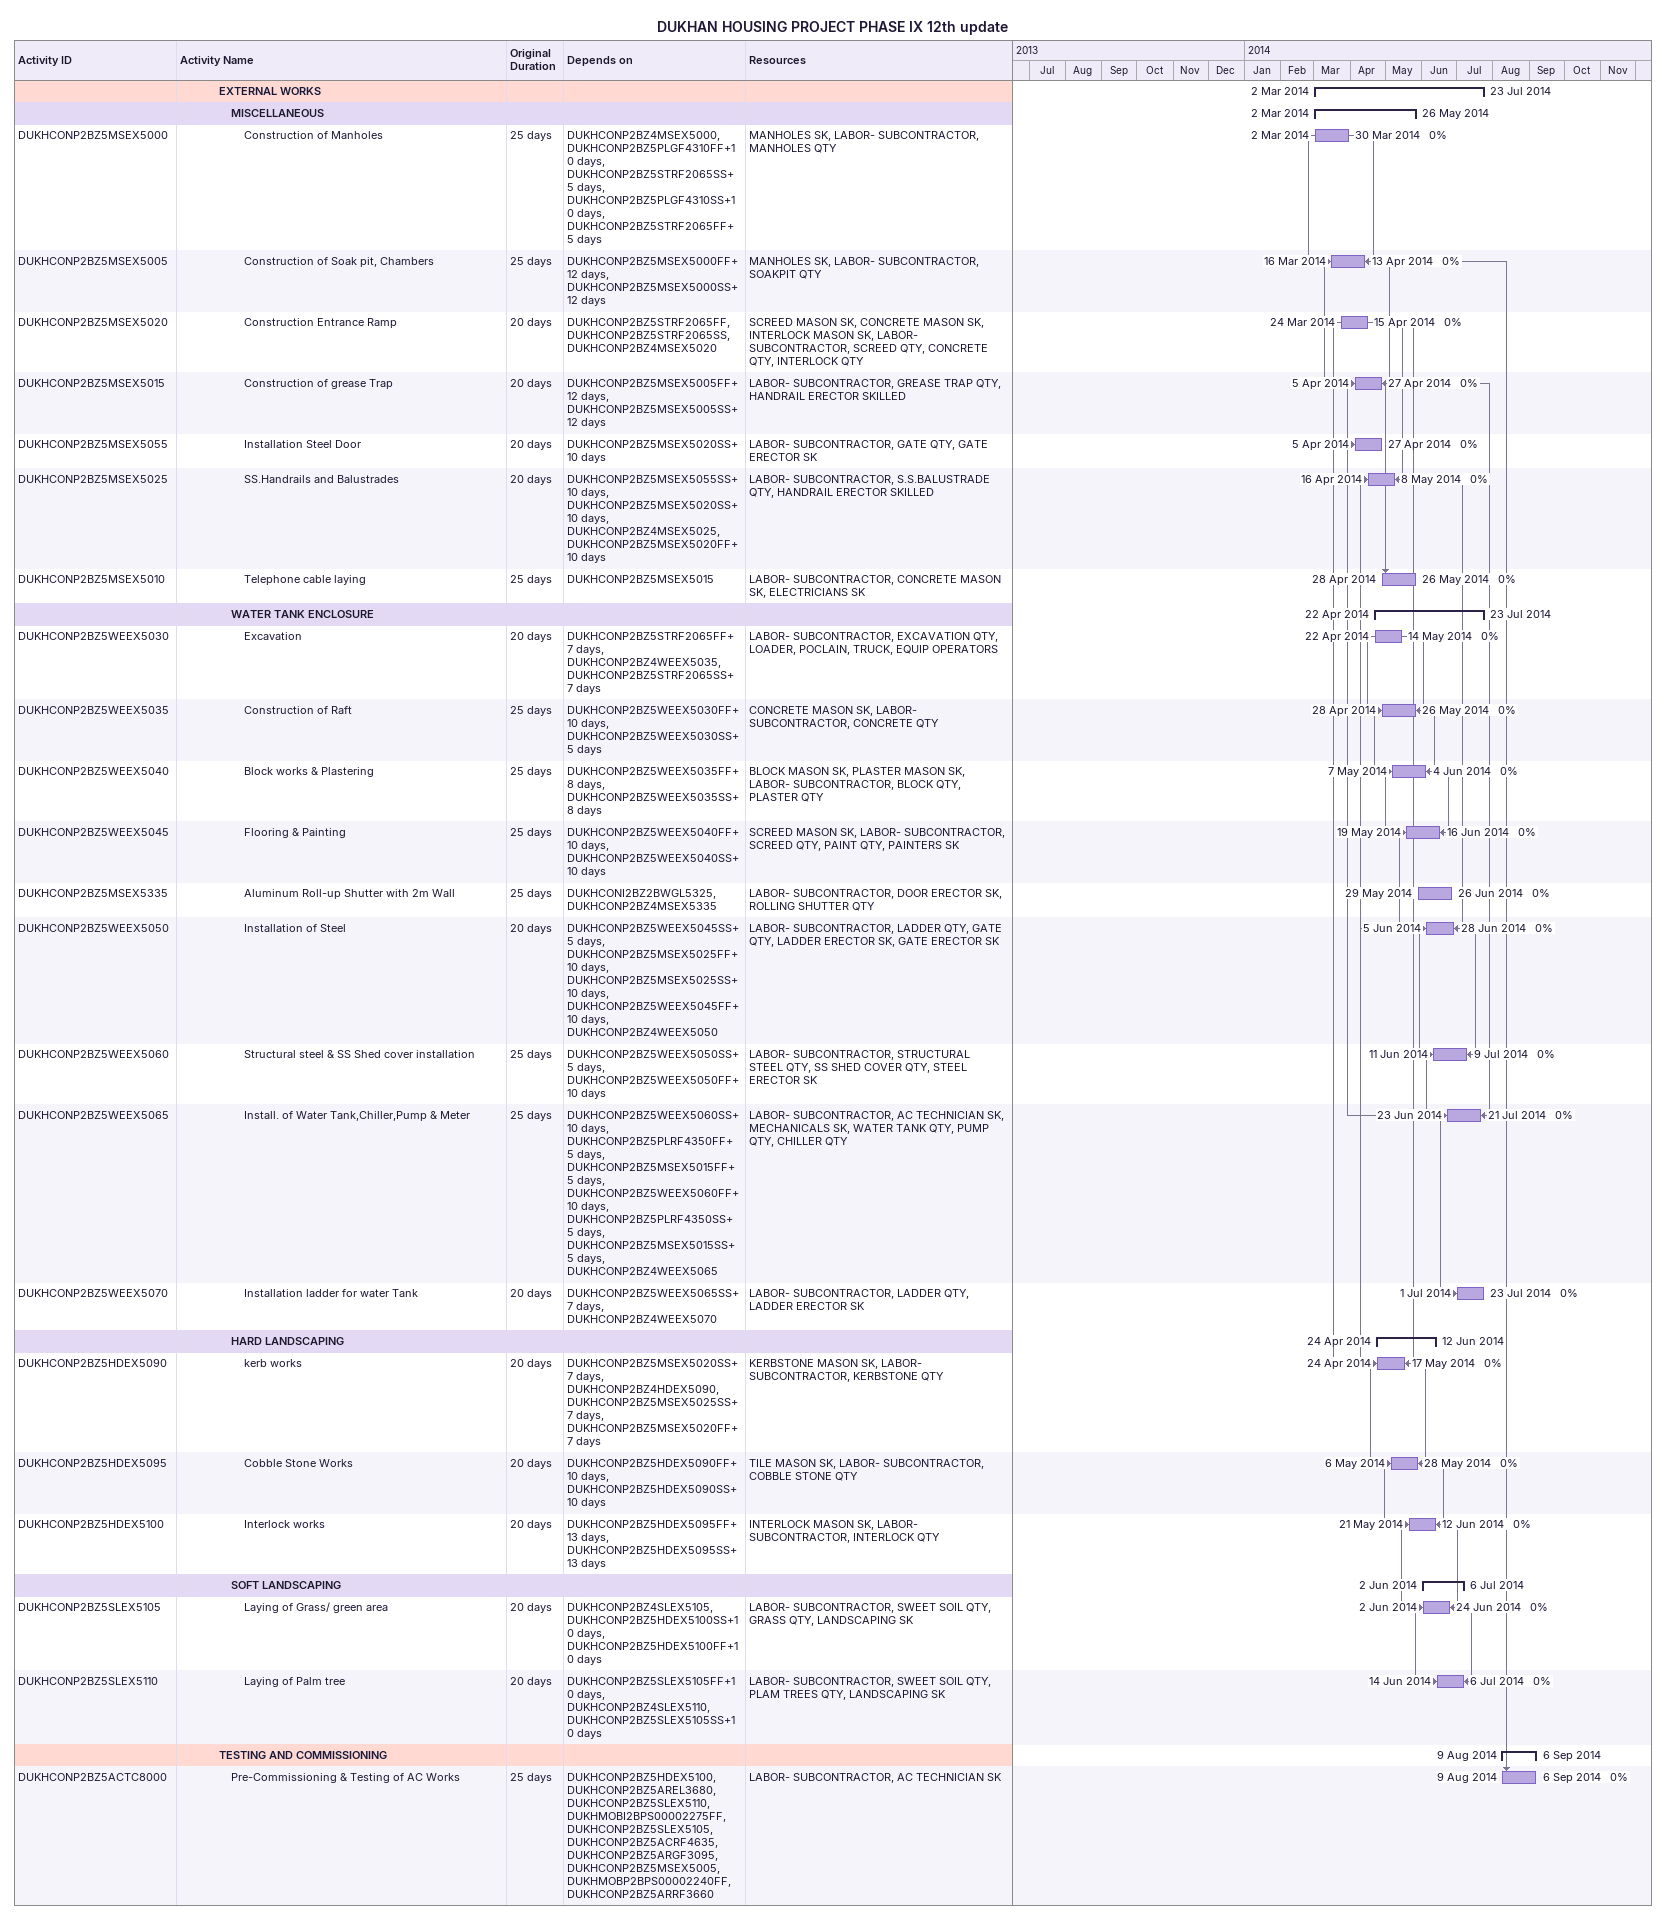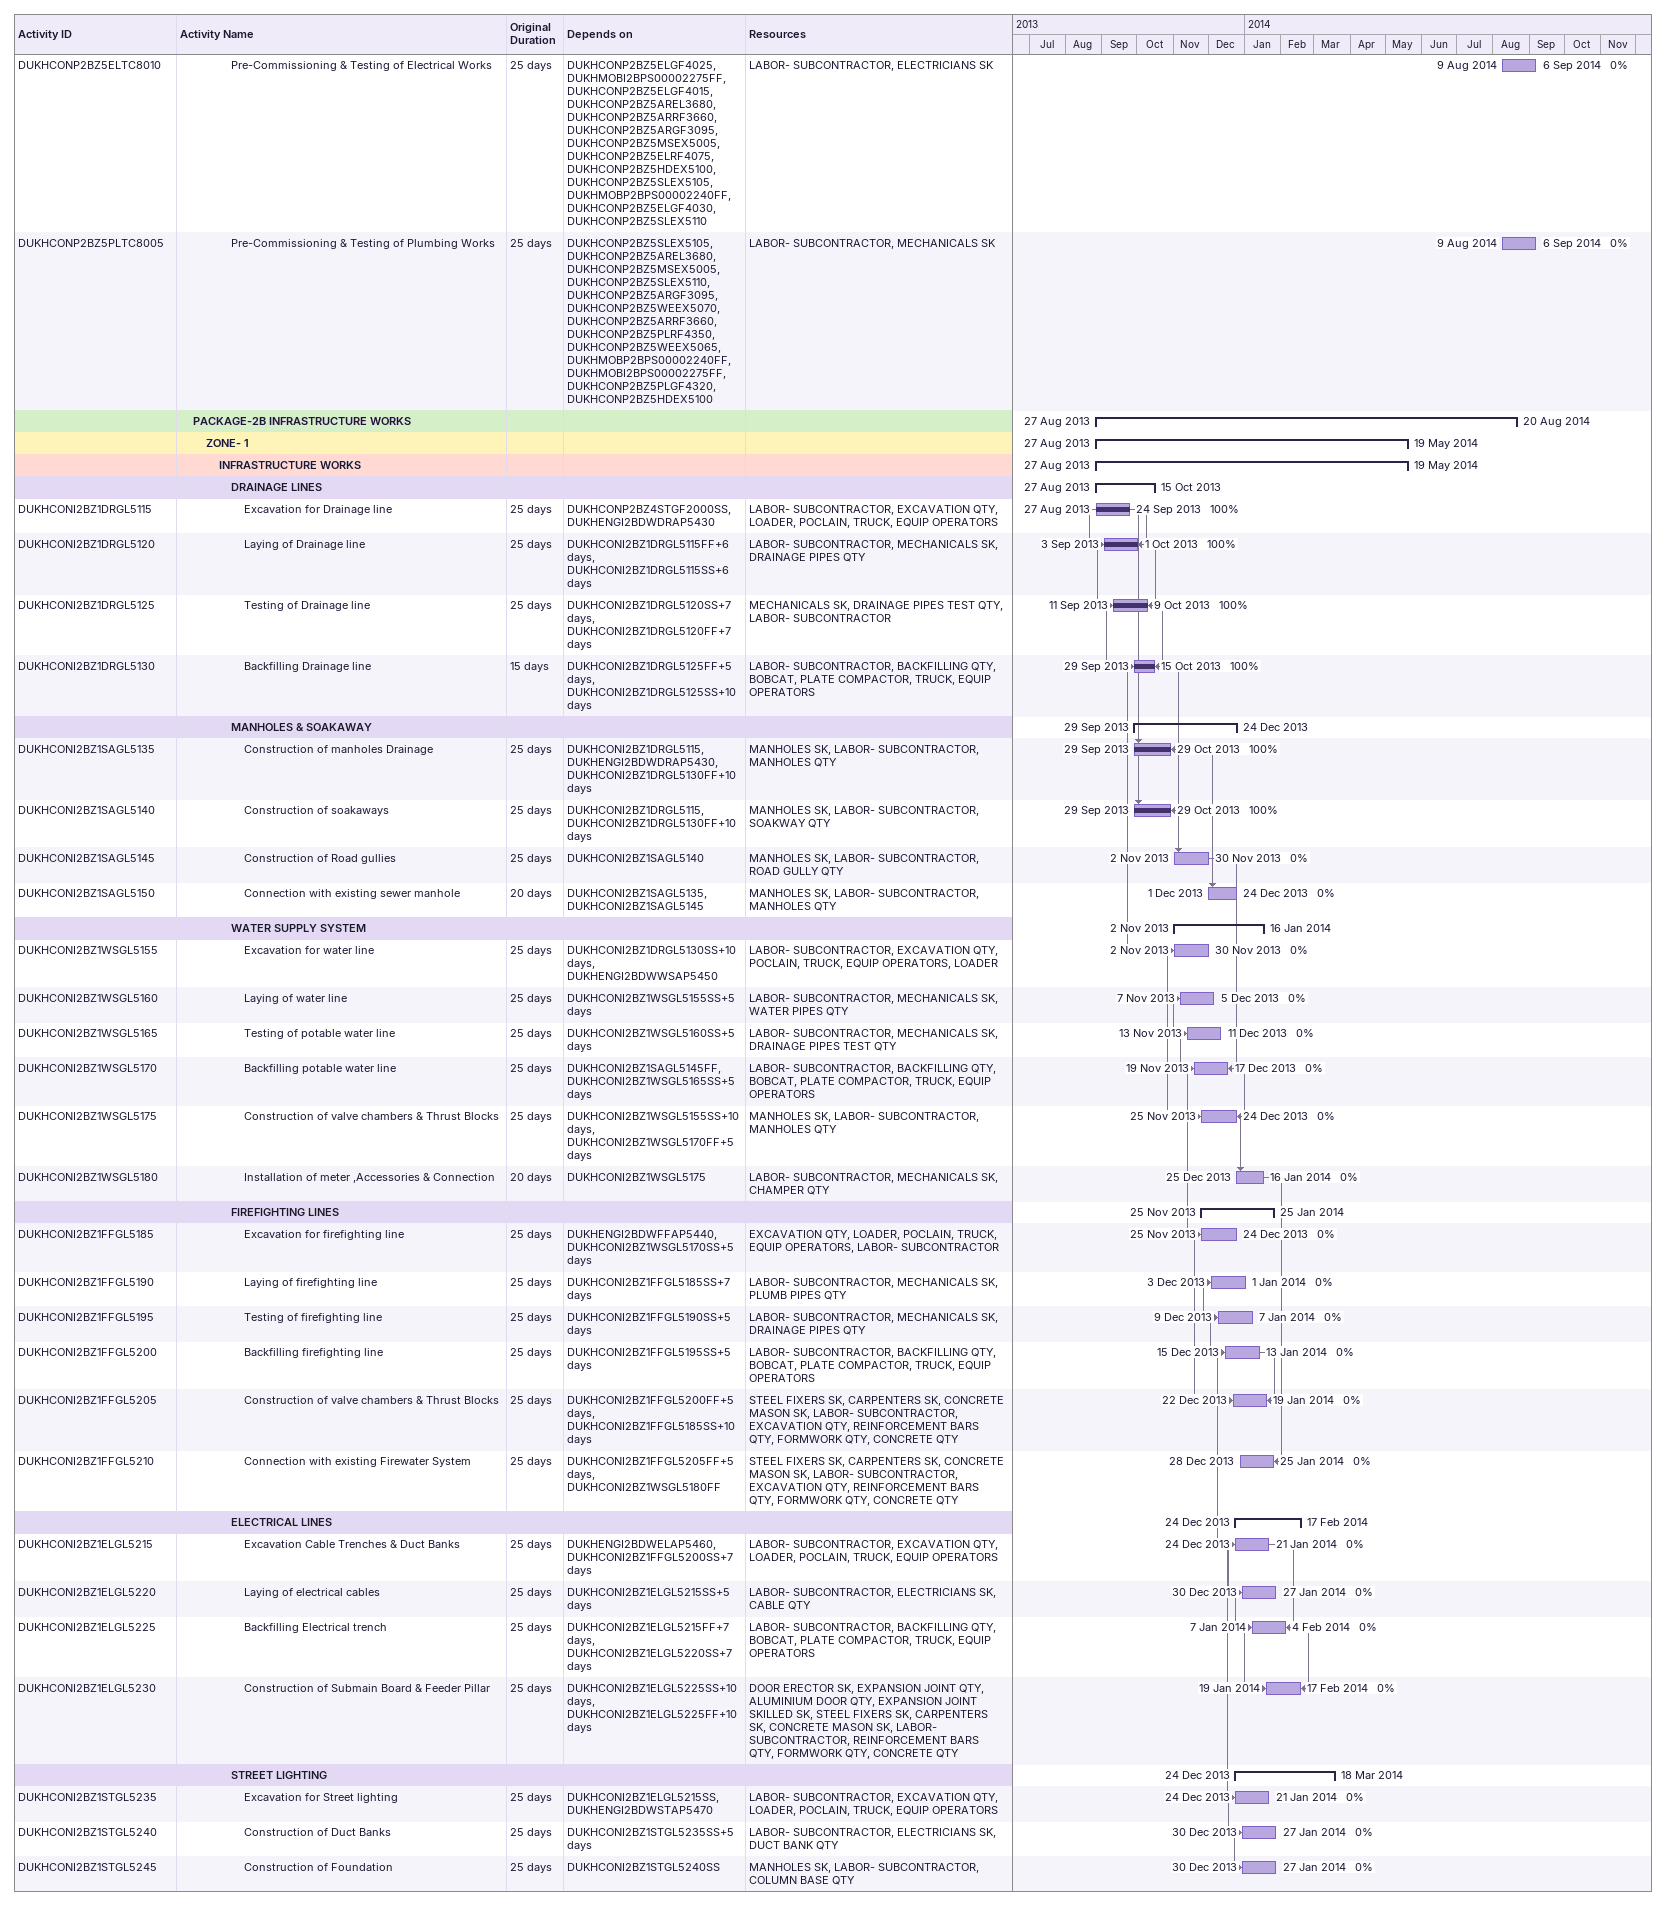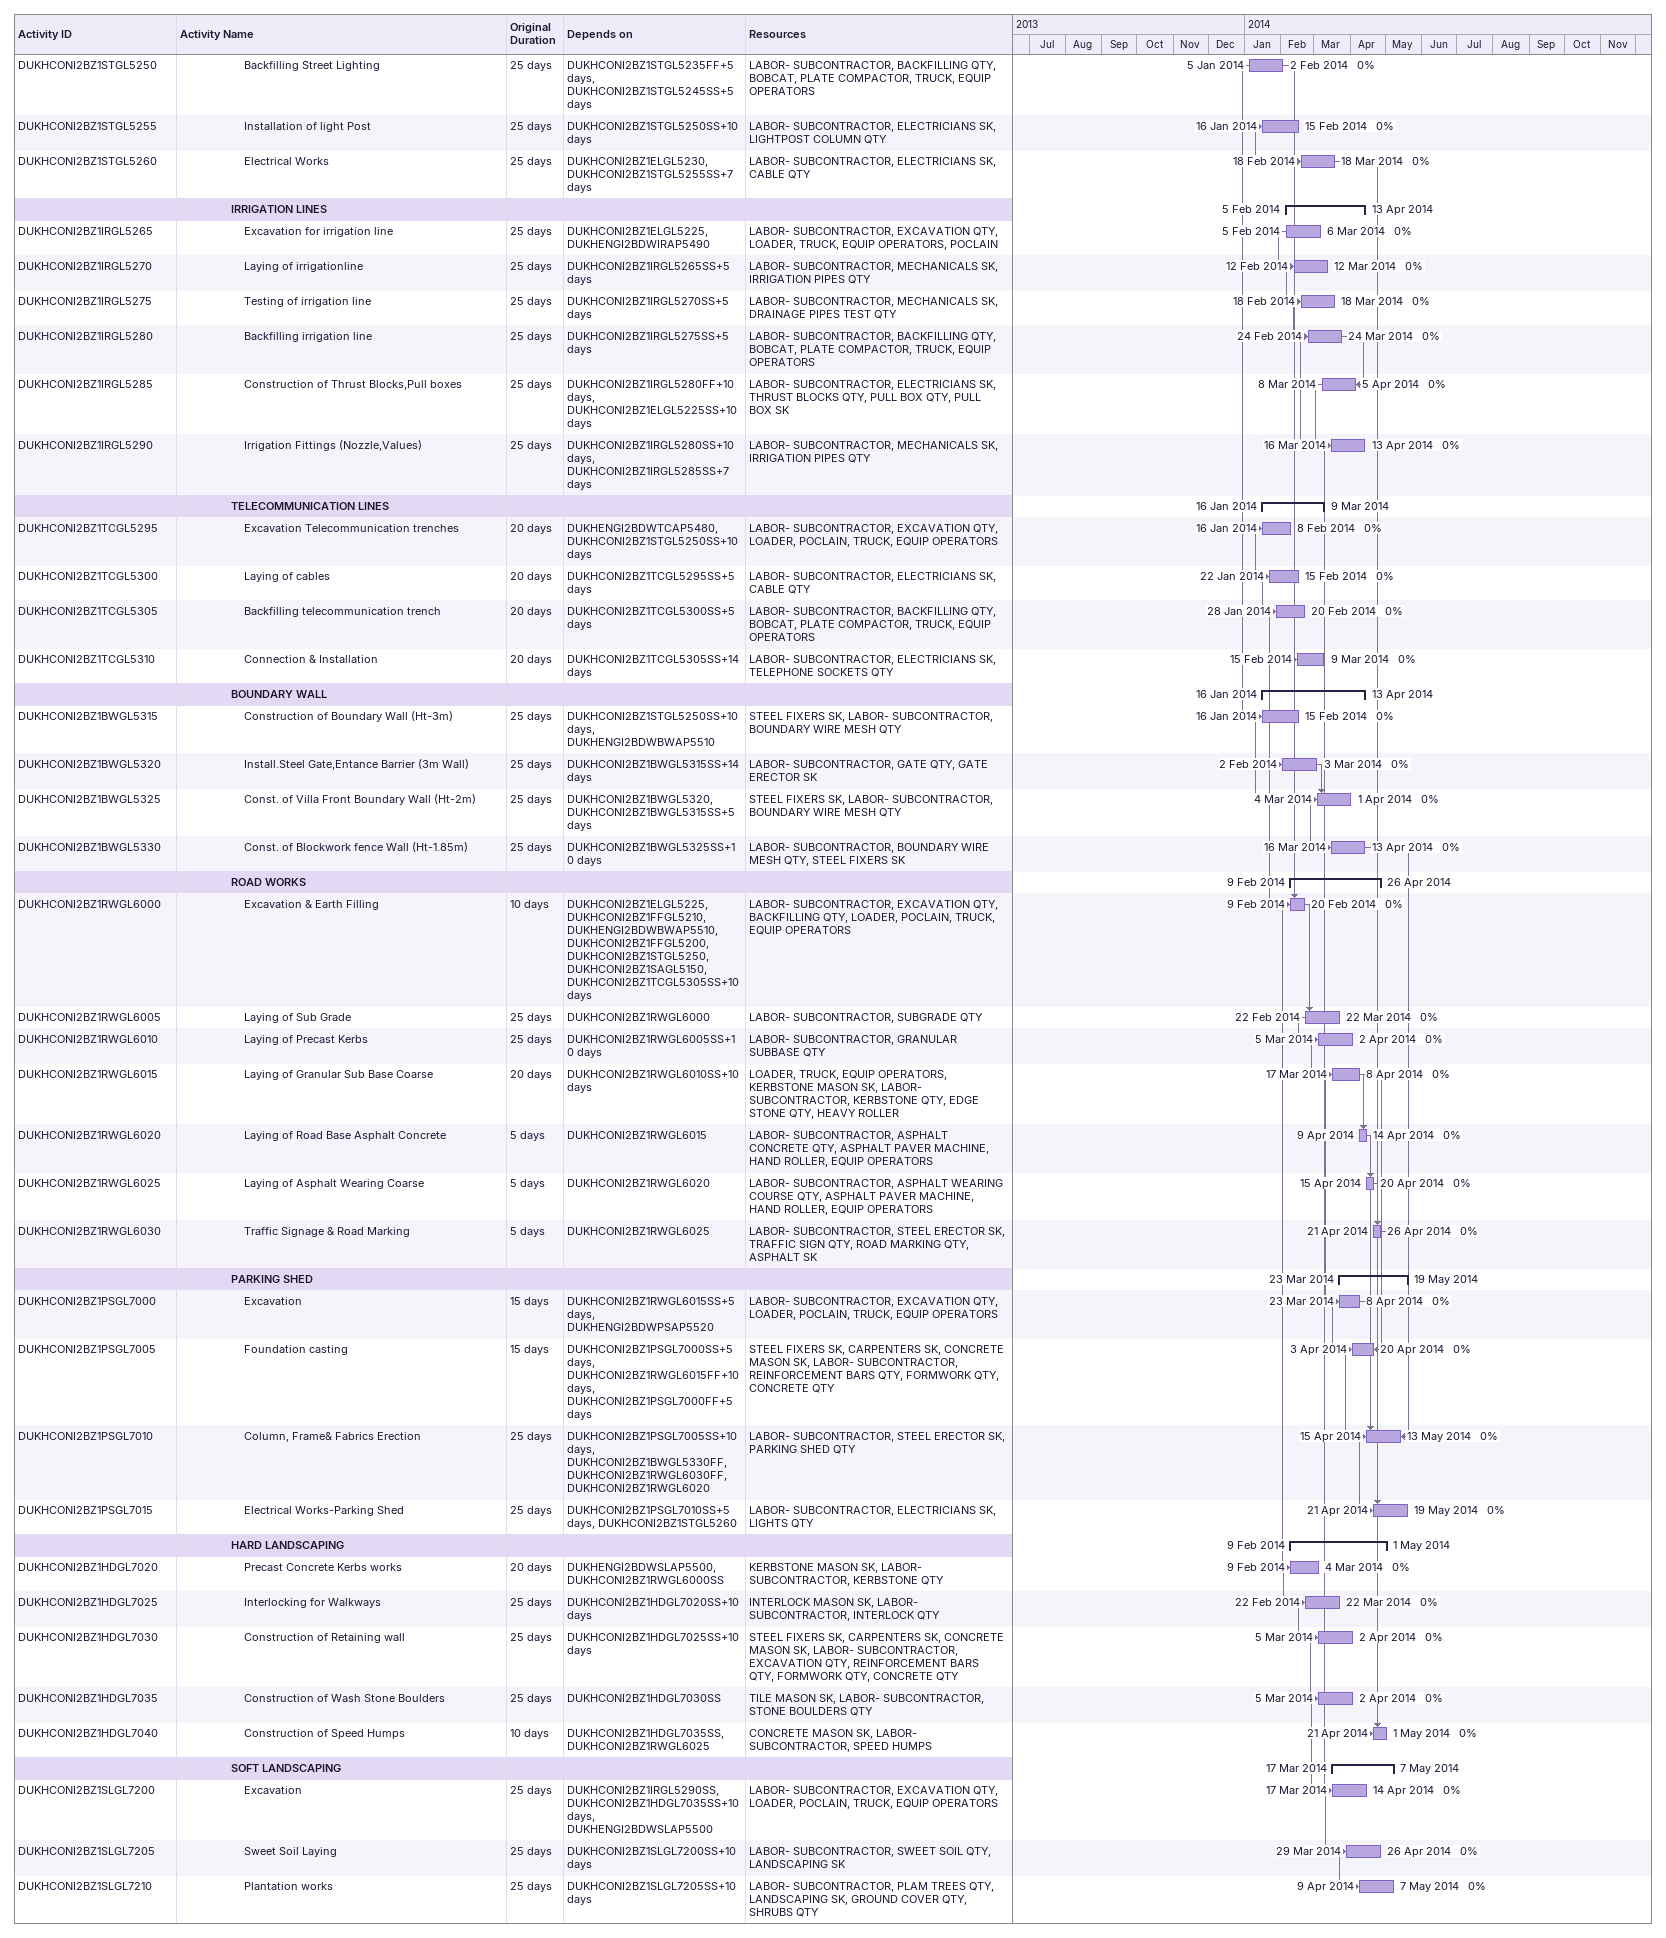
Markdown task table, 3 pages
DUKHAN HOUSING PROJECT PHASE IX 12th update

| ID | Level | Task | Original duration | Start | Finish | Predecessors | Resources | % complete |
|---|---|---|---|---|---|---|---|---|
|  | 4 | **EXTERNAL WORKS** |  | 2014-03-02 | 2014-07-23 |  |  |  |
|  | 5 | **MISCELLANEOUS** |  | 2014-03-02 | 2014-05-26 |  |  |  |
| DUKHCONP2BZ5MSEX5000 | 6 | Construction of Manholes | 25d | 2014-03-02 | 2014-03-30 | DUKHCONP2BZ4MSEX5000, DUKHCONP2BZ5PLGF4310FF+10d, DUKHCONP2BZ5STRF2065SS+5d, DUKHCONP2BZ5PLGF4310SS+10d, DUKHCONP2BZ5STRF2065FF+5d | MANHOLES SK, LABOR- SUBCONTRACTOR, MANHOLES QTY | 0 |
| DUKHCONP2BZ5MSEX5005 | 6 | Construction of Soak pit, Chambers | 25d | 2014-03-16 | 2014-04-13 | DUKHCONP2BZ5MSEX5000FF+12d, DUKHCONP2BZ5MSEX5000SS+12d | MANHOLES SK, LABOR- SUBCONTRACTOR, SOAKPIT QTY | 0 |
| DUKHCONP2BZ5MSEX5020 | 6 | Construction Entrance Ramp | 20d | 2014-03-24 | 2014-04-15 | DUKHCONP2BZ5STRF2065FF, DUKHCONP2BZ5STRF2065SS, DUKHCONP2BZ4MSEX5020 | SCREED MASON SK, CONCRETE MASON SK, INTERLOCK MASON SK, LABOR- SUBCONTRACTOR, SCREED QTY, CONCRETE QTY, INTERLOCK QTY | 0 |
| DUKHCONP2BZ5MSEX5015 | 6 | Construction of grease Trap | 20d | 2014-04-05 | 2014-04-27 | DUKHCONP2BZ5MSEX5005FF+12d, DUKHCONP2BZ5MSEX5005SS+12d | LABOR- SUBCONTRACTOR, GREASE TRAP QTY, HANDRAIL ERECTOR SKILLED | 0 |
| DUKHCONP2BZ5MSEX5055 | 6 | Installation Steel Door | 20d | 2014-04-05 | 2014-04-27 | DUKHCONP2BZ5MSEX5020SS+10d | LABOR- SUBCONTRACTOR, GATE QTY, GATE ERECTOR SK | 0 |
| DUKHCONP2BZ5MSEX5025 | 6 | SS.Handrails and Balustrades | 20d | 2014-04-16 | 2014-05-08 | DUKHCONP2BZ5MSEX5055SS+10d, DUKHCONP2BZ5MSEX5020SS+10d, DUKHCONP2BZ4MSEX5025, DUKHCONP2BZ5MSEX5020FF+10d | LABOR- SUBCONTRACTOR, S.S.BALUSTRADE QTY, HANDRAIL ERECTOR SKILLED | 0 |
| DUKHCONP2BZ5MSEX5010 | 6 | Telephone cable laying | 25d | 2014-04-28 | 2014-05-26 | DUKHCONP2BZ5MSEX5015 | LABOR- SUBCONTRACTOR, CONCRETE MASON SK, ELECTRICIANS SK | 0 |
|  | 5 | **WATER TANK ENCLOSURE** |  | 2014-04-22 | 2014-07-23 |  |  |  |
| DUKHCONP2BZ5WEEX5030 | 6 | Excavation | 20d | 2014-04-22 | 2014-05-14 | DUKHCONP2BZ5STRF2065FF+7d, DUKHCONP2BZ4WEEX5035, DUKHCONP2BZ5STRF2065SS+7d | LABOR- SUBCONTRACTOR, EXCAVATION QTY, LOADER, POCLAIN, TRUCK, EQUIP OPERATORS | 0 |
| DUKHCONP2BZ5WEEX5035 | 6 | Construction of Raft | 25d | 2014-04-28 | 2014-05-26 | DUKHCONP2BZ5WEEX5030FF+10d, DUKHCONP2BZ5WEEX5030SS+5d | CONCRETE MASON SK, LABOR- SUBCONTRACTOR, CONCRETE QTY | 0 |
| DUKHCONP2BZ5WEEX5040 | 6 | Block works & Plastering | 25d | 2014-05-07 | 2014-06-04 | DUKHCONP2BZ5WEEX5035FF+8d, DUKHCONP2BZ5WEEX5035SS+8d | BLOCK MASON SK, PLASTER MASON SK, LABOR- SUBCONTRACTOR, BLOCK QTY, PLASTER QTY | 0 |
| DUKHCONP2BZ5WEEX5045 | 6 | Flooring & Painting | 25d | 2014-05-19 | 2014-06-16 | DUKHCONP2BZ5WEEX5040FF+10d, DUKHCONP2BZ5WEEX5040SS+10d | SCREED MASON SK, LABOR- SUBCONTRACTOR, SCREED QTY, PAINT QTY, PAINTERS SK | 0 |
| DUKHCONP2BZ5MSEX5335 | 6 | Aluminum Roll-up Shutter with 2m Wall | 25d | 2014-05-29 | 2014-06-26 | DUKHCONI2BZ2BWGL5325, DUKHCONP2BZ4MSEX5335 | LABOR- SUBCONTRACTOR, DOOR ERECTOR SK, ROLLING SHUTTER QTY | 0 |
| DUKHCONP2BZ5WEEX5050 | 6 | Installation of Steel | 20d | 2014-06-05 | 2014-06-28 | DUKHCONP2BZ5WEEX5045SS+5d, DUKHCONP2BZ5MSEX5025FF+10d, DUKHCONP2BZ5MSEX5025SS+10d, DUKHCONP2BZ5WEEX5045FF+10d, DUKHCONP2BZ4WEEX5050 | LABOR- SUBCONTRACTOR, LADDER QTY, GATE QTY, LADDER ERECTOR SK, GATE ERECTOR SK | 0 |
| DUKHCONP2BZ5WEEX5060 | 6 | Structural steel & SS Shed cover installation | 25d | 2014-06-11 | 2014-07-09 | DUKHCONP2BZ5WEEX5050SS+5d, DUKHCONP2BZ5WEEX5050FF+10d | LABOR- SUBCONTRACTOR, STRUCTURAL STEEL QTY, SS SHED COVER QTY, STEEL ERECTOR SK | 0 |
| DUKHCONP2BZ5WEEX5065 | 6 | Install. of Water Tank,Chiller,Pump & Meter | 25d | 2014-06-23 | 2014-07-21 | DUKHCONP2BZ5WEEX5060SS+10d, DUKHCONP2BZ5PLRF4350FF+5d, DUKHCONP2BZ5MSEX5015FF+5d, DUKHCONP2BZ5WEEX5060FF+10d, DUKHCONP2BZ5PLRF4350SS+5d, DUKHCONP2BZ5MSEX5015SS+5d, DUKHCONP2BZ4WEEX5065 | LABOR- SUBCONTRACTOR, AC TECHNICIAN SK, MECHANICALS SK, WATER TANK QTY, PUMP QTY, CHILLER QTY | 0 |
| DUKHCONP2BZ5WEEX5070 | 6 | Installation ladder for water Tank | 20d | 2014-07-01 | 2014-07-23 | DUKHCONP2BZ5WEEX5065SS+7d, DUKHCONP2BZ4WEEX5070 | LABOR- SUBCONTRACTOR, LADDER QTY, LADDER ERECTOR SK | 0 |
|  | 5 | **HARD LANDSCAPING** |  | 2014-04-24 | 2014-06-12 |  |  |  |
| DUKHCONP2BZ5HDEX5090 | 6 | kerb works | 20d | 2014-04-24 | 2014-05-17 | DUKHCONP2BZ5MSEX5020SS+7d, DUKHCONP2BZ4HDEX5090, DUKHCONP2BZ5MSEX5025SS+7d, DUKHCONP2BZ5MSEX5020FF+7d | KERBSTONE MASON SK, LABOR- SUBCONTRACTOR, KERBSTONE QTY | 0 |
| DUKHCONP2BZ5HDEX5095 | 6 | Cobble Stone Works | 20d | 2014-05-06 | 2014-05-28 | DUKHCONP2BZ5HDEX5090FF+10d, DUKHCONP2BZ5HDEX5090SS+10d | TILE MASON SK, LABOR- SUBCONTRACTOR, COBBLE STONE QTY | 0 |
| DUKHCONP2BZ5HDEX5100 | 6 | Interlock works | 20d | 2014-05-21 | 2014-06-12 | DUKHCONP2BZ5HDEX5095FF+13d, DUKHCONP2BZ5HDEX5095SS+13d | INTERLOCK MASON SK, LABOR- SUBCONTRACTOR, INTERLOCK QTY | 0 |
|  | 5 | **SOFT LANDSCAPING** |  | 2014-06-02 | 2014-07-06 |  |  |  |
| DUKHCONP2BZ5SLEX5105 | 6 | Laying of Grass/ green area | 20d | 2014-06-02 | 2014-06-24 | DUKHCONP2BZ4SLEX5105, DUKHCONP2BZ5HDEX5100SS+10d, DUKHCONP2BZ5HDEX5100FF+10d | LABOR- SUBCONTRACTOR, SWEET SOIL QTY, GRASS QTY, LANDSCAPING SK | 0 |
| DUKHCONP2BZ5SLEX5110 | 6 | Laying of Palm tree | 20d | 2014-06-14 | 2014-07-06 | DUKHCONP2BZ5SLEX5105FF+10d, DUKHCONP2BZ4SLEX5110, DUKHCONP2BZ5SLEX5105SS+10d | LABOR- SUBCONTRACTOR, SWEET SOIL QTY, PLAM TREES QTY, LANDSCAPING SK | 0 |
|  | 4 | **TESTING AND COMMISSIONING** |  | 2014-08-09 | 2014-09-06 |  |  |  |
| DUKHCONP2BZ5ACTC8000 | 5 | Pre-Commissioning & Testing of AC Works | 25d | 2014-08-09 | 2014-09-06 | DUKHCONP2BZ5HDEX5100, DUKHCONP2BZ5AREL3680, DUKHCONP2BZ5SLEX5110, DUKHMOBI2BPS00002275FF, DUKHCONP2BZ5SLEX5105, DUKHCONP2BZ5ACRF4635, DUKHCONP2BZ5ARGF3095, DUKHCONP2BZ5MSEX5005, DUKHMOBP2BPS00002240FF, DUKHCONP2BZ5ARRF3660 | LABOR- SUBCONTRACTOR, AC TECHNICIAN SK | 0 |
| DUKHCONP2BZ5ELTC8010 | 5 | Pre-Commissioning & Testing of Electrical Works | 25d | 2014-08-09 | 2014-09-06 | DUKHCONP2BZ5ELGF4025, DUKHMOBI2BPS00002275FF, DUKHCONP2BZ5ELGF4015, DUKHCONP2BZ5AREL3680, DUKHCONP2BZ5ARRF3660, DUKHCONP2BZ5ARGF3095, DUKHCONP2BZ5MSEX5005, DUKHCONP2BZ5ELRF4075, DUKHCONP2BZ5HDEX5100, DUKHCONP2BZ5SLEX5105, DUKHMOBP2BPS00002240FF, DUKHCONP2BZ5ELGF4030, DUKHCONP2BZ5SLEX5110 | LABOR- SUBCONTRACTOR, ELECTRICIANS SK | 0 |
| DUKHCONP2BZ5PLTC8005 | 5 | Pre-Commissioning & Testing of Plumbing Works | 25d | 2014-08-09 | 2014-09-06 | DUKHCONP2BZ5SLEX5105, DUKHCONP2BZ5AREL3680, DUKHCONP2BZ5MSEX5005, DUKHCONP2BZ5SLEX5110, DUKHCONP2BZ5ARGF3095, DUKHCONP2BZ5WEEX5070, DUKHCONP2BZ5ARRF3660, DUKHCONP2BZ5PLRF4350, DUKHCONP2BZ5WEEX5065, DUKHMOBP2BPS00002240FF, DUKHMOBI2BPS00002275FF, DUKHCONP2BZ5PLGF4320, DUKHCONP2BZ5HDEX5100 | LABOR- SUBCONTRACTOR, MECHANICALS SK | 0 |
|  | 2 | **PACKAGE-2B INFRASTRUCTURE WORKS** |  | 2013-08-27 | 2014-08-20 |  |  |  |
|  | 3 | **ZONE- 1** |  | 2013-08-27 | 2014-05-19 |  |  |  |
|  | 4 | **INFRASTRUCTURE WORKS** |  | 2013-08-27 | 2014-05-19 |  |  |  |
|  | 5 | **DRAINAGE LINES** |  | 2013-08-27 | 2013-10-15 |  |  |  |
| DUKHCONI2BZ1DRGL5115 | 6 | Excavation for Drainage line | 25d | 2013-08-27 | 2013-09-24 | DUKHCONP2BZ4STGF2000SS, DUKHENGI2BDWDRAP5430 | LABOR- SUBCONTRACTOR, EXCAVATION QTY, LOADER, POCLAIN, TRUCK, EQUIP OPERATORS | 100 |
| DUKHCONI2BZ1DRGL5120 | 6 | Laying of Drainage line | 25d | 2013-09-03 | 2013-10-01 | DUKHCONI2BZ1DRGL5115FF+6d, DUKHCONI2BZ1DRGL5115SS+6d | LABOR- SUBCONTRACTOR, MECHANICALS SK, DRAINAGE PIPES QTY | 100 |
| DUKHCONI2BZ1DRGL5125 | 6 | Testing of Drainage line | 25d | 2013-09-11 | 2013-10-09 | DUKHCONI2BZ1DRGL5120SS+7d, DUKHCONI2BZ1DRGL5120FF+7d | MECHANICALS SK, DRAINAGE PIPES TEST QTY, LABOR- SUBCONTRACTOR | 100 |
| DUKHCONI2BZ1DRGL5130 | 6 | Backfilling Drainage line | 15d | 2013-09-29 | 2013-10-15 | DUKHCONI2BZ1DRGL5125FF+5d, DUKHCONI2BZ1DRGL5125SS+10d | LABOR- SUBCONTRACTOR, BACKFILLING QTY, BOBCAT, PLATE COMPACTOR, TRUCK, EQUIP OPERATORS | 100 |
|  | 5 | **MANHOLES & SOAKAWAY** |  | 2013-09-29 | 2013-12-24 |  |  |  |
| DUKHCONI2BZ1SAGL5135 | 6 | Construction of manholes Drainage | 25d | 2013-09-29 | 2013-10-29 | DUKHCONI2BZ1DRGL5115, DUKHENGI2BDWDRAP5430, DUKHCONI2BZ1DRGL5130FF+10d | MANHOLES SK, LABOR- SUBCONTRACTOR, MANHOLES QTY | 100 |
| DUKHCONI2BZ1SAGL5140 | 6 | Construction of soakaways | 25d | 2013-09-29 | 2013-10-29 | DUKHCONI2BZ1DRGL5115, DUKHCONI2BZ1DRGL5130FF+10d | MANHOLES SK, LABOR- SUBCONTRACTOR, SOAKWAY QTY | 100 |
| DUKHCONI2BZ1SAGL5145 | 6 | Construction of Road gullies | 25d | 2013-11-02 | 2013-11-30 | DUKHCONI2BZ1SAGL5140 | MANHOLES SK, LABOR- SUBCONTRACTOR, ROAD GULLY QTY | 0 |
| DUKHCONI2BZ1SAGL5150 | 6 | Connection with existing sewer manhole | 20d | 2013-12-01 | 2013-12-24 | DUKHCONI2BZ1SAGL5135, DUKHCONI2BZ1SAGL5145 | MANHOLES SK, LABOR- SUBCONTRACTOR, MANHOLES QTY | 0 |
|  | 5 | **WATER SUPPLY SYSTEM** |  | 2013-11-02 | 2014-01-16 |  |  |  |
| DUKHCONI2BZ1WSGL5155 | 6 | Excavation for water line | 25d | 2013-11-02 | 2013-11-30 | DUKHCONI2BZ1DRGL5130SS+10d, DUKHENGI2BDWWSAP5450 | LABOR- SUBCONTRACTOR, EXCAVATION QTY, POCLAIN, TRUCK, EQUIP OPERATORS, LOADER | 0 |
| DUKHCONI2BZ1WSGL5160 | 6 | Laying of water line | 25d | 2013-11-07 | 2013-12-05 | DUKHCONI2BZ1WSGL5155SS+5d | LABOR- SUBCONTRACTOR, MECHANICALS SK, WATER PIPES QTY | 0 |
| DUKHCONI2BZ1WSGL5165 | 6 | Testing of potable water line | 25d | 2013-11-13 | 2013-12-11 | DUKHCONI2BZ1WSGL5160SS+5d | LABOR- SUBCONTRACTOR, MECHANICALS SK, DRAINAGE PIPES TEST QTY | 0 |
| DUKHCONI2BZ1WSGL5170 | 6 | Backfilling potable water line | 25d | 2013-11-19 | 2013-12-17 | DUKHCONI2BZ1SAGL5145FF, DUKHCONI2BZ1WSGL5165SS+5d | LABOR- SUBCONTRACTOR, BACKFILLING QTY, BOBCAT, PLATE COMPACTOR, TRUCK, EQUIP OPERATORS | 0 |
| DUKHCONI2BZ1WSGL5175 | 6 | Construction of valve chambers & Thrust Blocks | 25d | 2013-11-25 | 2013-12-24 | DUKHCONI2BZ1WSGL5155SS+10d, DUKHCONI2BZ1WSGL5170FF+5d | MANHOLES SK, LABOR- SUBCONTRACTOR, MANHOLES QTY | 0 |
| DUKHCONI2BZ1WSGL5180 | 6 | Installation of meter ,Accessories & Connection | 20d | 2013-12-25 | 2014-01-16 | DUKHCONI2BZ1WSGL5175 | LABOR- SUBCONTRACTOR, MECHANICALS SK, CHAMPER QTY | 0 |
|  | 5 | **FIREFIGHTING LINES** |  | 2013-11-25 | 2014-01-25 |  |  |  |
| DUKHCONI2BZ1FFGL5185 | 6 | Excavation for firefighting line | 25d | 2013-11-25 | 2013-12-24 | DUKHENGI2BDWFFAP5440, DUKHCONI2BZ1WSGL5170SS+5d | EXCAVATION QTY, LOADER, POCLAIN, TRUCK, EQUIP OPERATORS, LABOR- SUBCONTRACTOR | 0 |
| DUKHCONI2BZ1FFGL5190 | 6 | Laying of firefighting line | 25d | 2013-12-03 | 2014-01-01 | DUKHCONI2BZ1FFGL5185SS+7d | LABOR- SUBCONTRACTOR, MECHANICALS SK, PLUMB PIPES QTY | 0 |
| DUKHCONI2BZ1FFGL5195 | 6 | Testing of firefighting line | 25d | 2013-12-09 | 2014-01-07 | DUKHCONI2BZ1FFGL5190SS+5d | LABOR- SUBCONTRACTOR, MECHANICALS SK, DRAINAGE PIPES QTY | 0 |
| DUKHCONI2BZ1FFGL5200 | 6 | Backfilling firefighting line | 25d | 2013-12-15 | 2014-01-13 | DUKHCONI2BZ1FFGL5195SS+5d | LABOR- SUBCONTRACTOR, BACKFILLING QTY, BOBCAT, PLATE COMPACTOR, TRUCK, EQUIP OPERATORS | 0 |
| DUKHCONI2BZ1FFGL5205 | 6 | Construction of valve chambers & Thrust Blocks | 25d | 2013-12-22 | 2014-01-19 | DUKHCONI2BZ1FFGL5200FF+5d, DUKHCONI2BZ1FFGL5185SS+10d | STEEL FIXERS SK, CARPENTERS SK, CONCRETE MASON SK, LABOR- SUBCONTRACTOR, EXCAVATION QTY, REINFORCEMENT BARS QTY, FORMWORK QTY, CONCRETE QTY | 0 |
| DUKHCONI2BZ1FFGL5210 | 6 | Connection with existing Firewater System | 25d | 2013-12-28 | 2014-01-25 | DUKHCONI2BZ1FFGL5205FF+5d, DUKHCONI2BZ1WSGL5180FF | STEEL FIXERS SK, CARPENTERS SK, CONCRETE MASON SK, LABOR- SUBCONTRACTOR, EXCAVATION QTY, REINFORCEMENT BARS QTY, FORMWORK QTY, CONCRETE QTY | 0 |
|  | 5 | **ELECTRICAL LINES** |  | 2013-12-24 | 2014-02-17 |  |  |  |
| DUKHCONI2BZ1ELGL5215 | 6 | Excavation Cable Trenches & Duct Banks | 25d | 2013-12-24 | 2014-01-21 | DUKHENGI2BDWELAP5460, DUKHCONI2BZ1FFGL5200SS+7d | LABOR- SUBCONTRACTOR, EXCAVATION QTY, LOADER, POCLAIN, TRUCK, EQUIP OPERATORS | 0 |
| DUKHCONI2BZ1ELGL5220 | 6 | Laying of electrical cables | 25d | 2013-12-30 | 2014-01-27 | DUKHCONI2BZ1ELGL5215SS+5d | LABOR- SUBCONTRACTOR, ELECTRICIANS SK, CABLE QTY | 0 |
| DUKHCONI2BZ1ELGL5225 | 6 | Backfilling Electrical trench | 25d | 2014-01-07 | 2014-02-04 | DUKHCONI2BZ1ELGL5215FF+7d, DUKHCONI2BZ1ELGL5220SS+7d | LABOR- SUBCONTRACTOR, BACKFILLING QTY, BOBCAT, PLATE COMPACTOR, TRUCK, EQUIP OPERATORS | 0 |
| DUKHCONI2BZ1ELGL5230 | 6 | Construction of Submain Board & Feeder Pillar | 25d | 2014-01-19 | 2014-02-17 | DUKHCONI2BZ1ELGL5225SS+10d, DUKHCONI2BZ1ELGL5225FF+10d | DOOR ERECTOR SK, EXPANSION JOINT QTY, ALUMINIUM DOOR QTY, EXPANSION JOINT SKILLED SK, STEEL FIXERS SK, CARPENTERS SK, CONCRETE MASON SK, LABOR- SUBCONTRACTOR, REINFORCEMENT BARS QTY, FORMWORK QTY, CONCRETE QTY | 0 |
|  | 5 | **STREET LIGHTING** |  | 2013-12-24 | 2014-03-18 |  |  |  |
| DUKHCONI2BZ1STGL5235 | 6 | Excavation for Street lighting | 25d | 2013-12-24 | 2014-01-21 | DUKHCONI2BZ1ELGL5215SS, DUKHENGI2BDWSTAP5470 | LABOR- SUBCONTRACTOR, EXCAVATION QTY, LOADER, POCLAIN, TRUCK, EQUIP OPERATORS | 0 |
| DUKHCONI2BZ1STGL5240 | 6 | Construction of Duct Banks | 25d | 2013-12-30 | 2014-01-27 | DUKHCONI2BZ1STGL5235SS+5d | LABOR- SUBCONTRACTOR, ELECTRICIANS SK, DUCT BANK QTY | 0 |
| DUKHCONI2BZ1STGL5245 | 6 | Construction of Foundation | 25d | 2013-12-30 | 2014-01-27 | DUKHCONI2BZ1STGL5240SS | MANHOLES SK, LABOR- SUBCONTRACTOR, COLUMN BASE QTY | 0 |
| DUKHCONI2BZ1STGL5250 | 6 | Backfilling Street Lighting | 25d | 2014-01-05 | 2014-02-02 | DUKHCONI2BZ1STGL5235FF+5d, DUKHCONI2BZ1STGL5245SS+5d | LABOR- SUBCONTRACTOR, BACKFILLING QTY, BOBCAT, PLATE COMPACTOR, TRUCK, EQUIP OPERATORS | 0 |
| DUKHCONI2BZ1STGL5255 | 6 | Installation of light Post | 25d | 2014-01-16 | 2014-02-15 | DUKHCONI2BZ1STGL5250SS+10d | LABOR- SUBCONTRACTOR, ELECTRICIANS SK, LIGHTPOST COLUMN QTY | 0 |
| DUKHCONI2BZ1STGL5260 | 6 | Electrical Works | 25d | 2014-02-18 | 2014-03-18 | DUKHCONI2BZ1ELGL5230, DUKHCONI2BZ1STGL5255SS+7d | LABOR- SUBCONTRACTOR, ELECTRICIANS SK, CABLE QTY | 0 |
|  | 5 | **IRRIGATION LINES** |  | 2014-02-05 | 2014-04-13 |  |  |  |
| DUKHCONI2BZ1IRGL5265 | 6 | Excavation for irrigation line | 25d | 2014-02-05 | 2014-03-06 | DUKHCONI2BZ1ELGL5225, DUKHENGI2BDWIRAP5490 | LABOR- SUBCONTRACTOR, EXCAVATION QTY, LOADER, TRUCK, EQUIP OPERATORS, POCLAIN | 0 |
| DUKHCONI2BZ1IRGL5270 | 6 | Laying of irrigationline | 25d | 2014-02-12 | 2014-03-12 | DUKHCONI2BZ1IRGL5265SS+5d | LABOR- SUBCONTRACTOR, MECHANICALS SK, IRRIGATION PIPES QTY | 0 |
| DUKHCONI2BZ1IRGL5275 | 6 | Testing of irrigation line | 25d | 2014-02-18 | 2014-03-18 | DUKHCONI2BZ1IRGL5270SS+5d | LABOR- SUBCONTRACTOR, MECHANICALS SK, DRAINAGE PIPES TEST QTY | 0 |
| DUKHCONI2BZ1IRGL5280 | 6 | Backfilling irrigation line | 25d | 2014-02-24 | 2014-03-24 | DUKHCONI2BZ1IRGL5275SS+5d | LABOR- SUBCONTRACTOR, BACKFILLING QTY, BOBCAT, PLATE COMPACTOR, TRUCK, EQUIP OPERATORS | 0 |
| DUKHCONI2BZ1IRGL5285 | 6 | Construction of Thrust Blocks,Pull boxes | 25d | 2014-03-08 | 2014-04-05 | DUKHCONI2BZ1IRGL5280FF+10d, DUKHCONI2BZ1ELGL5225SS+10d | LABOR- SUBCONTRACTOR, ELECTRICIANS SK, THRUST BLOCKS QTY, PULL BOX QTY, PULL BOX SK | 0 |
| DUKHCONI2BZ1IRGL5290 | 6 | Irrigation Fittings (Nozzle,Values) | 25d | 2014-03-16 | 2014-04-13 | DUKHCONI2BZ1IRGL5280SS+10d, DUKHCONI2BZ1IRGL5285SS+7d | LABOR- SUBCONTRACTOR, MECHANICALS SK, IRRIGATION PIPES QTY | 0 |
|  | 5 | **TELECOMMUNICATION LINES** |  | 2014-01-16 | 2014-03-09 |  |  |  |
| DUKHCONI2BZ1TCGL5295 | 6 | Excavation Telecommunication trenches | 20d | 2014-01-16 | 2014-02-08 | DUKHENGI2BDWTCAP5480, DUKHCONI2BZ1STGL5250SS+10d | LABOR- SUBCONTRACTOR, EXCAVATION QTY, LOADER, POCLAIN, TRUCK, EQUIP OPERATORS | 0 |
| DUKHCONI2BZ1TCGL5300 | 6 | Laying of cables | 20d | 2014-01-22 | 2014-02-15 | DUKHCONI2BZ1TCGL5295SS+5d | LABOR- SUBCONTRACTOR, ELECTRICIANS SK, CABLE QTY | 0 |
| DUKHCONI2BZ1TCGL5305 | 6 | Backfilling telecommunication trench | 20d | 2014-01-28 | 2014-02-20 | DUKHCONI2BZ1TCGL5300SS+5d | LABOR- SUBCONTRACTOR, BACKFILLING QTY, BOBCAT, PLATE COMPACTOR, TRUCK, EQUIP OPERATORS | 0 |
| DUKHCONI2BZ1TCGL5310 | 6 | Connection & Installation | 20d | 2014-02-15 | 2014-03-09 | DUKHCONI2BZ1TCGL5305SS+14d | LABOR- SUBCONTRACTOR, ELECTRICIANS SK, TELEPHONE SOCKETS QTY | 0 |
|  | 5 | **BOUNDARY WALL** |  | 2014-01-16 | 2014-04-13 |  |  |  |
| DUKHCONI2BZ1BWGL5315 | 6 | Construction of Boundary Wall (Ht-3m) | 25d | 2014-01-16 | 2014-02-15 | DUKHCONI2BZ1STGL5250SS+10d, DUKHENGI2BDWBWAP5510 | STEEL FIXERS SK, LABOR- SUBCONTRACTOR, BOUNDARY WIRE MESH QTY | 0 |
| DUKHCONI2BZ1BWGL5320 | 6 | Install.Steel Gate,Entance Barrier (3m Wall) | 25d | 2014-02-02 | 2014-03-03 | DUKHCONI2BZ1BWGL5315SS+14d | LABOR- SUBCONTRACTOR, GATE QTY, GATE ERECTOR SK | 0 |
| DUKHCONI2BZ1BWGL5325 | 6 | Const. of Villa Front Boundary Wall (Ht-2m) | 25d | 2014-03-04 | 2014-04-01 | DUKHCONI2BZ1BWGL5320, DUKHCONI2BZ1BWGL5315SS+5d | STEEL FIXERS SK, LABOR- SUBCONTRACTOR, BOUNDARY WIRE MESH QTY | 0 |
| DUKHCONI2BZ1BWGL5330 | 6 | Const. of Blockwork fence Wall (Ht-1.85m) | 25d | 2014-03-16 | 2014-04-13 | DUKHCONI2BZ1BWGL5325SS+10d | LABOR- SUBCONTRACTOR, BOUNDARY WIRE MESH QTY, STEEL FIXERS SK | 0 |
|  | 5 | **ROAD WORKS** |  | 2014-02-09 | 2014-04-26 |  |  |  |
| DUKHCONI2BZ1RWGL6000 | 6 | Excavation & Earth Filling | 10d | 2014-02-09 | 2014-02-20 | DUKHCONI2BZ1ELGL5225, DUKHCONI2BZ1FFGL5210, DUKHENGI2BDWBWAP5510, DUKHCONI2BZ1FFGL5200, DUKHCONI2BZ1STGL5250, DUKHCONI2BZ1SAGL5150, DUKHCONI2BZ1TCGL5305SS+10d | LABOR- SUBCONTRACTOR, EXCAVATION QTY, BACKFILLING QTY, LOADER, POCLAIN, TRUCK, EQUIP OPERATORS | 0 |
| DUKHCONI2BZ1RWGL6005 | 6 | Laying of Sub Grade | 25d | 2014-02-22 | 2014-03-22 | DUKHCONI2BZ1RWGL6000 | LABOR- SUBCONTRACTOR, SUBGRADE QTY | 0 |
| DUKHCONI2BZ1RWGL6010 | 6 | Laying of Precast Kerbs | 25d | 2014-03-05 | 2014-04-02 | DUKHCONI2BZ1RWGL6005SS+10d | LABOR- SUBCONTRACTOR, GRANULAR SUBBASE QTY | 0 |
| DUKHCONI2BZ1RWGL6015 | 6 | Laying of Granular Sub Base Coarse | 20d | 2014-03-17 | 2014-04-08 | DUKHCONI2BZ1RWGL6010SS+10d | LOADER, TRUCK, EQUIP OPERATORS, KERBSTONE MASON SK, LABOR- SUBCONTRACTOR, KERBSTONE QTY, EDGE STONE QTY, HEAVY ROLLER | 0 |
| DUKHCONI2BZ1RWGL6020 | 6 | Laying of Road Base Asphalt Concrete | 5d | 2014-04-09 | 2014-04-14 | DUKHCONI2BZ1RWGL6015 | LABOR- SUBCONTRACTOR, ASPHALT CONCRETE QTY, ASPHALT PAVER MACHINE, HAND ROLLER, EQUIP OPERATORS | 0 |
| DUKHCONI2BZ1RWGL6025 | 6 | Laying of Asphalt Wearing Coarse | 5d | 2014-04-15 | 2014-04-20 | DUKHCONI2BZ1RWGL6020 | LABOR- SUBCONTRACTOR, ASPHALT WEARING COURSE QTY, ASPHALT PAVER MACHINE, HAND ROLLER, EQUIP OPERATORS | 0 |
| DUKHCONI2BZ1RWGL6030 | 6 | Traffic Signage & Road Marking | 5d | 2014-04-21 | 2014-04-26 | DUKHCONI2BZ1RWGL6025 | LABOR- SUBCONTRACTOR, STEEL ERECTOR SK, TRAFFIC SIGN QTY, ROAD MARKING QTY, ASPHALT SK | 0 |
|  | 5 | **PARKING SHED** |  | 2014-03-23 | 2014-05-19 |  |  |  |
| DUKHCONI2BZ1PSGL7000 | 6 | Excavation | 15d | 2014-03-23 | 2014-04-08 | DUKHCONI2BZ1RWGL6015SS+5d, DUKHENGI2BDWPSAP5520 | LABOR- SUBCONTRACTOR, EXCAVATION QTY, LOADER, POCLAIN, TRUCK, EQUIP OPERATORS | 0 |
| DUKHCONI2BZ1PSGL7005 | 6 | Foundation casting | 15d | 2014-04-03 | 2014-04-20 | DUKHCONI2BZ1PSGL7000SS+5d, DUKHCONI2BZ1RWGL6015FF+10d, DUKHCONI2BZ1PSGL7000FF+5d | STEEL FIXERS SK, CARPENTERS SK, CONCRETE MASON SK, LABOR- SUBCONTRACTOR, REINFORCEMENT BARS QTY, FORMWORK QTY, CONCRETE QTY | 0 |
| DUKHCONI2BZ1PSGL7010 | 6 | Column, Frame& Fabrics Erection | 25d | 2014-04-15 | 2014-05-13 | DUKHCONI2BZ1PSGL7005SS+10d, DUKHCONI2BZ1BWGL5330FF, DUKHCONI2BZ1RWGL6030FF, DUKHCONI2BZ1RWGL6020 | LABOR- SUBCONTRACTOR, STEEL ERECTOR SK, PARKING SHED QTY | 0 |
| DUKHCONI2BZ1PSGL7015 | 6 | Electrical Works-Parking Shed | 25d | 2014-04-21 | 2014-05-19 | DUKHCONI2BZ1PSGL7010SS+5d, DUKHCONI2BZ1STGL5260 | LABOR- SUBCONTRACTOR, ELECTRICIANS SK, LIGHTS QTY | 0 |
|  | 5 | **HARD LANDSCAPING** |  | 2014-02-09 | 2014-05-01 |  |  |  |
| DUKHCONI2BZ1HDGL7020 | 6 | Precast Concrete Kerbs works | 20d | 2014-02-09 | 2014-03-04 | DUKHENGI2BDWSLAP5500, DUKHCONI2BZ1RWGL6000SS | KERBSTONE MASON SK, LABOR- SUBCONTRACTOR, KERBSTONE QTY | 0 |
| DUKHCONI2BZ1HDGL7025 | 6 | Interlocking for Walkways | 25d | 2014-02-22 | 2014-03-22 | DUKHCONI2BZ1HDGL7020SS+10d | INTERLOCK MASON SK, LABOR- SUBCONTRACTOR, INTERLOCK QTY | 0 |
| DUKHCONI2BZ1HDGL7030 | 6 | Construction of Retaining wall | 25d | 2014-03-05 | 2014-04-02 | DUKHCONI2BZ1HDGL7025SS+10d | STEEL FIXERS SK, CARPENTERS SK, CONCRETE MASON SK, LABOR- SUBCONTRACTOR, EXCAVATION QTY, REINFORCEMENT BARS QTY, FORMWORK QTY, CONCRETE QTY | 0 |
| DUKHCONI2BZ1HDGL7035 | 6 | Construction of Wash Stone Boulders | 25d | 2014-03-05 | 2014-04-02 | DUKHCONI2BZ1HDGL7030SS | TILE MASON SK, LABOR- SUBCONTRACTOR, STONE BOULDERS QTY | 0 |
| DUKHCONI2BZ1HDGL7040 | 6 | Construction of Speed Humps | 10d | 2014-04-21 | 2014-05-01 | DUKHCONI2BZ1HDGL7035SS, DUKHCONI2BZ1RWGL6025 | CONCRETE MASON SK, LABOR- SUBCONTRACTOR, SPEED HUMPS | 0 |
|  | 5 | **SOFT LANDSCAPING** |  | 2014-03-17 | 2014-05-07 |  |  |  |
| DUKHCONI2BZ1SLGL7200 | 6 | Excavation | 25d | 2014-03-17 | 2014-04-14 | DUKHCONI2BZ1IRGL5290SS, DUKHCONI2BZ1HDGL7035SS+10d, DUKHENGI2BDWSLAP5500 | LABOR- SUBCONTRACTOR, EXCAVATION QTY, LOADER, POCLAIN, TRUCK, EQUIP OPERATORS | 0 |
| DUKHCONI2BZ1SLGL7205 | 6 | Sweet Soil Laying | 25d | 2014-03-29 | 2014-04-26 | DUKHCONI2BZ1SLGL7200SS+10d | LABOR- SUBCONTRACTOR, SWEET SOIL QTY, LANDSCAPING SK | 0 |
| DUKHCONI2BZ1SLGL7210 | 6 | Plantation works | 25d | 2014-04-09 | 2014-05-07 | DUKHCONI2BZ1SLGL7205SS+10d | LABOR- SUBCONTRACTOR, PLAM TREES QTY, LANDSCAPING SK, GROUND COVER QTY, SHRUBS QTY | 0 |
